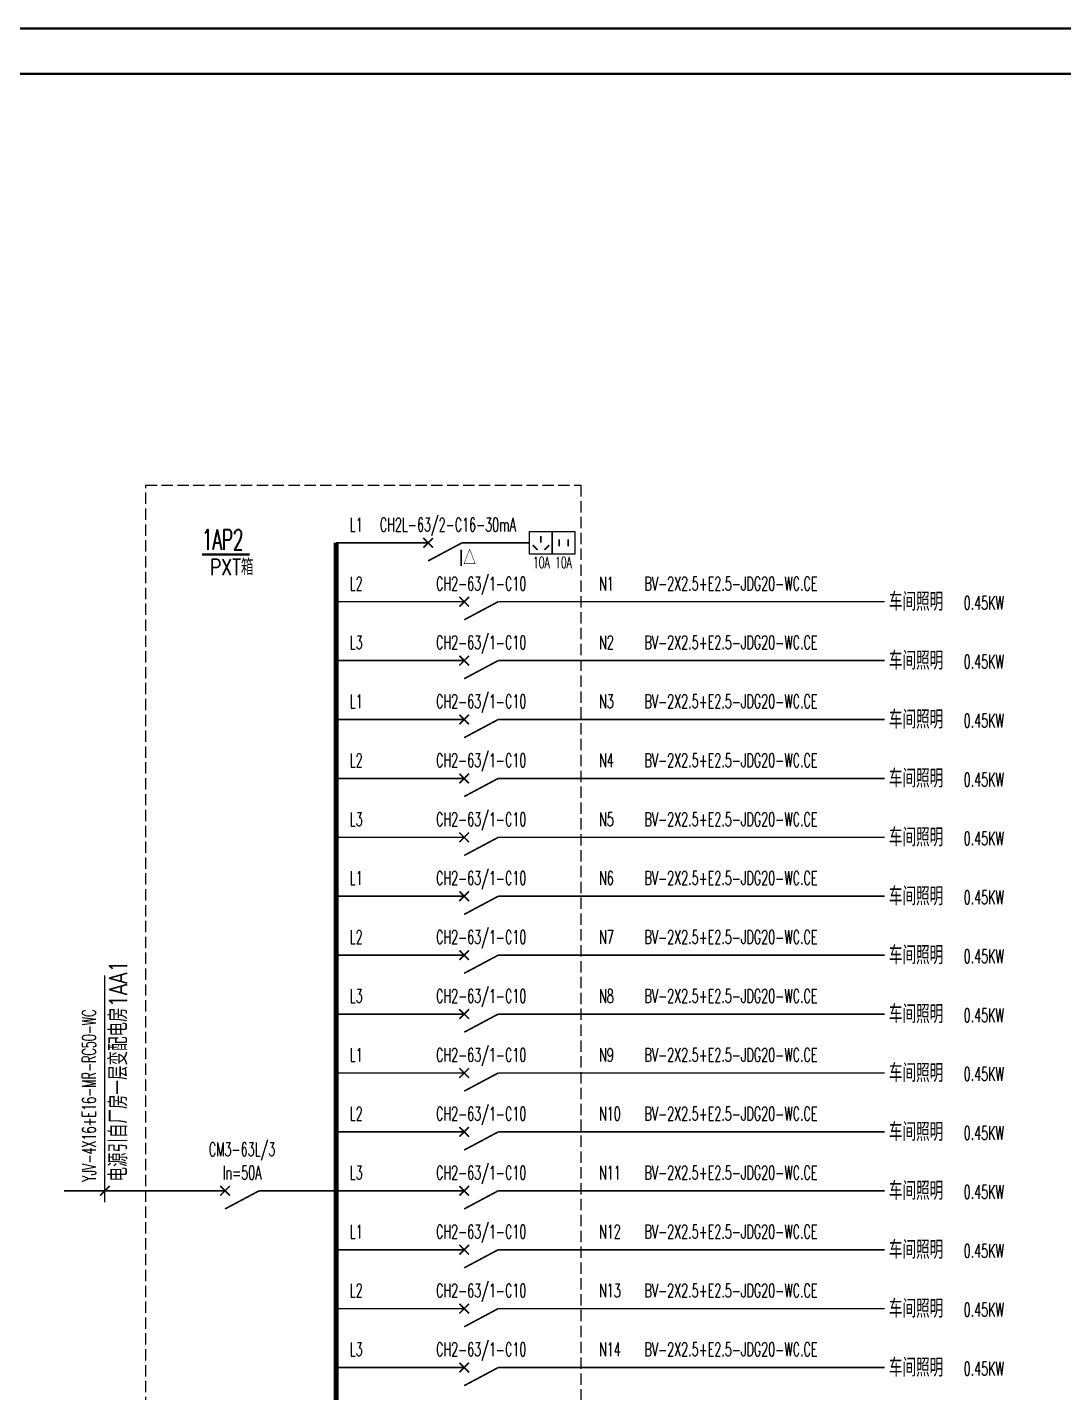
# Model space of a CAD drawing. Extents: x -1396510 to 1250330, y -1892470 to 1623980.
# Drawn here: x -624702 to -601842, y -646444 to -616315 of the extents above; entities that cross this region are included whole.
import ezdxf
from ezdxf.enums import TextEntityAlignment as Align

# ---------------------------------------------------------------- set-up
doc = ezdxf.new("R2010")
doc.units = 0
doc.header["$LTSCALE"] = 1000
doc.header["$MEASUREMENT"] = 0
doc.linetypes.add('DASH', pattern=[0.35, 0.25, -0.1])
doc.layers.get('Defpoints').update_dxf_attribs({"color": 210})
for name, color, linetype in [('0-cxFrame', 155, 'Continuous'), ('TEL_SYMB', 3, 'Continuous'), ('TEL_TEXT', 7, 'Continuous'), ('电气系统图', 7, 'Continuous')]:
    doc.layers.add(name, color=color, linetype=linetype)
doc.layers.add('0-cxText', color=131, linetype='Continuous', lineweight=25)
doc.styles.add('_TEL_DIM', font='SIMPLEX', dxfattribs={"width": 0.8, "height": 3.5, "bigfont": 'HZTXT'})
doc.styles.add('cx_tuming', font='simhei.ttf')
doc.styles.add('cx_tuqian1', font='')
doc.styles.add('黑体', font='simhei.ttf', dxfattribs={"height": 12})
doc.styles.get('cx_tuqian1').set_extended_font_data('SimSun')

# ---------------------------------------------------------------- blocks, each defined once
blk = doc.blocks.new('TK22.A1 L(Dragon)')
at = {"layer": '0-cxFrame', "color": 7, "const_width": 0.5}
blk.add_lwpolyline([(0, 0), (-841, 0), (-841, 594), (0, 594)], close=True, dxfattribs=at)
at = {"layer": '0-cxFrame', "const_width": 0.5}
blk.add_lwpolyline([(-80, 10), (-821, 10), (-821, 584), (-80, 584)], close=True, dxfattribs=at)
at = {"style": '黑体', "flags": 4}
blk.add_attdef('图幅', text='', height=3.3, dxfattribs=at).set_placement((-40, 3), align=Align.RIGHT)
at = {"layer": '0-cxText', "flags": 4}
for tag, height, style, p in [('建设单位', 3.5, 'cx_tuming', (-45, 240)), ('项目名称', 3.5, 'cx_tuming', (-45, 210)), ('子项名称', 3.5, 'cx_tuming', (-45, 180)), ('工程编号', 3.3, 'cx_tuqian1', (-35, 165)), ('图名1', 3.5, 'cx_tuming', (-45, 87)), ('图名2', 3.5, 'cx_tuming', (-45, 79)), ('图名3', 3.5, 'cx_tuming', (-45, 71)), ('出图日期', 3.3, 'cx_tuqian1', (-39, 60)), ('专业', 3.3, 'cx_tuqian1', (-55, 52)), ('图号', 3.3, 'cx_tuqian1', (-55, 44)), ('版次', 3.3, 'cx_tuqian1', (-20, 44))]:
    blk.add_attdef(tag, text='', height=height, dxfattribs=dict(at, style=style)).set_placement(p, align=Align.MIDDLE)
at = {"layer": 'Defpoints', "color": 6, "flags": 4}
for tag, height, style, p in [('tufu', 3.3, '黑体', (-12, 12)), ('dwfname', 4, 'cx_tuqian1', (-80, 3))]:
    blk.add_attdef(tag, text='', height=height, dxfattribs=dict(at, style=style)).set_placement(p, align=Align.RIGHT)

msp = doc.modelspace()

# ---------------------------------------------------------------- linework, layer by layer
at = {"layer": 'TEL_SYMB', "const_width": 52.5}
msp.add_lwpolyline([(-620849.7, -627948.7), (-619798.6, -627948.7)], dxfattribs=at)
at = {"layer": '电气系统图', "color": 1, "linetype": 'DASH'}
for p, q in [((-622090, -626418.9), (-612490, -626418.9)), ((-622090, -658683.1), (-622090, -626418.9)), ((-612490, -626418.9), (-612490, -658683.1))]:
    msp.add_line(p, q, dxfattribs=at)
at = {"layer": '电气系统图'}
msp.add_line((-622990, -642239.4), (-622990, -637234.6), dxfattribs=at)
for points, const_width in [([(-615967.1, -627795.5), (-615754.9, -627583.3)], 35), ([(-615967.1, -627583.3), (-615754.9, -627795.5)], 35), ([(-613372.5, -627539.4), (-613372.5, -627689.4)], 35), ([(-617890, -657589.4), (-617890, -627689.4)], 105), ([(-617890, -627689.4), (-615861, -627689.4)], 35), ([(-615111, -627689.4), (-615861, -628089.4)], 35), ([(-615111, -627689.4), (-613622.5, -627689.4)], 35), ([(-613553.6, -627741.4), (-613447.5, -627847.4)], 35), ([(-613191.5, -627741.4), (-613297.5, -627847.4)], 35), ([(-612972.5, -627614.4), (-612972.5, -627764.4)], 35), ([(-612772.5, -627614.4), (-612772.5, -627764.4)], 35), ([(-617890, -628989.4), (-615065, -628989.4)], 35), ([(-615171.1, -629095.5), (-614958.9, -628883.3)], 35), ([(-615171.1, -628883.3), (-614958.9, -629095.5)], 35), ([(-614315, -628989.4), (-615065, -629389.4)], 35), ([(-614315, -628989.4), (-605790, -628989.4)], 35), ([(-617890, -630289.4), (-615065, -630289.4)], 35), ([(-615171.1, -630395.5), (-614958.9, -630183.3)], 35), ([(-615171.1, -630183.3), (-614958.9, -630395.5)], 35), ([(-614315, -630289.4), (-615065, -630689.4)], 35), ([(-614315, -630289.4), (-605790, -630289.4)], 35), ([(-615171.1, -631695.5), (-614958.9, -631483.3)], 35), ([(-615171.1, -631483.3), (-614958.9, -631695.5)], 35), ([(-617890, -631589.4), (-615065, -631589.4)], 35), ([(-614315, -631589.4), (-615065, -631989.4)], 35), ([(-614315, -631589.4), (-605790, -631589.4)], 35), ([(-617890, -632889.4), (-615065, -632889.4)], 35), ([(-615171.1, -632995.5), (-614958.9, -632783.3)], 35), ([(-615171.1, -632783.3), (-614958.9, -632995.5)], 35), ([(-614315, -632889.4), (-615065, -633289.4)], 35), ([(-614315, -632889.4), (-605790, -632889.4)], 35), ([(-617890, -634189.4), (-615065, -634189.4)], 35), ([(-615171.1, -634295.5), (-614958.9, -634083.3)], 35), ([(-615171.1, -634083.3), (-614958.9, -634295.5)], 35), ([(-614315, -634189.4), (-615065, -634589.4)], 35), ([(-614315, -634189.4), (-605790, -634189.4)], 35), ([(-615171.1, -635595.5), (-614958.9, -635383.3)], 35), ([(-615171.1, -635383.3), (-614958.9, -635595.5)], 35), ([(-617890, -635489.4), (-615065, -635489.4)], 35), ([(-614315, -635489.4), (-615065, -635889.4)], 35), ([(-614315, -635489.4), (-605790, -635489.4)], 35), ([(-617890, -636789.4), (-615065, -636789.4)], 35), ([(-615171.1, -636895.5), (-614958.9, -636683.3)], 35), ([(-615171.1, -636683.3), (-614958.9, -636895.5)], 35), ([(-614315, -636789.4), (-615065, -637189.4)], 35), ([(-614315, -636789.4), (-605790, -636789.4)], 35), ([(-617890, -638089.4), (-615065, -638089.4)], 35), ([(-615171.1, -638195.5), (-614958.9, -637983.3)], 35), ([(-615171.1, -637983.3), (-614958.9, -638195.5)], 35), ([(-614315, -638089.4), (-615065, -638489.4)], 35), ([(-614315, -638089.4), (-605790, -638089.4)], 35), ([(-615171.1, -639495.5), (-614958.9, -639283.3)], 35), ([(-615171.1, -639283.3), (-614958.9, -639495.5)], 35), ([(-617890, -639389.4), (-615065, -639389.4)], 35), ([(-614315, -639389.4), (-615065, -639789.4)], 35), ([(-614315, -639389.4), (-605790, -639389.4)], 35), ([(-617890, -640689.4), (-615065, -640689.4)], 35), ([(-615171.1, -640795.5), (-614958.9, -640583.3)], 35), ([(-615171.1, -640583.3), (-614958.9, -640795.5)], 35), ([(-614315, -640689.4), (-615065, -641089.4)], 35), ([(-614315, -640689.4), (-605790, -640689.4)], 35), ([(-623890, -641989.4), (-620340, -641989.4)], 35), ([(-623096.1, -642095.5), (-622883.9, -641883.3)], 35), ([(-620446.1, -642095.5), (-620233.9, -641883.3)], 35), ([(-620446.1, -641883.3), (-620233.9, -642095.5)], 35), ([(-619590, -641989.4), (-620340, -642389.4)], 35), ([(-617890, -641989.4), (-619590, -641989.4)], 35), ([(-617890, -641989.4), (-615065, -641989.4)], 35), ([(-615171.1, -642095.5), (-614958.9, -641883.3)], 35), ([(-615171.1, -641883.3), (-614958.9, -642095.5)], 35), ([(-614315, -641989.4), (-615065, -642389.4)], 35), ([(-614315, -641989.4), (-605790, -641989.4)], 35), ([(-615171.1, -643395.5), (-614958.9, -643183.3)], 35), ([(-615171.1, -643183.3), (-614958.9, -643395.5)], 35), ([(-617890, -643289.4), (-615065, -643289.4)], 35), ([(-614315, -643289.4), (-615065, -643689.4)], 35), ([(-614315, -643289.4), (-605790, -643289.4)], 35), ([(-617890, -644589.4), (-615065, -644589.4)], 35), ([(-615171.1, -644695.5), (-614958.9, -644483.3)], 35), ([(-615171.1, -644483.3), (-614958.9, -644695.5)], 35), ([(-614315, -644589.4), (-615065, -644989.4)], 35), ([(-614315, -644589.4), (-605790, -644589.4)], 35), ([(-617890, -645889.4), (-615065, -645889.4)], 35), ([(-615171.1, -645995.5), (-614958.9, -645783.3)], 35), ([(-615171.1, -645783.3), (-614958.9, -645995.5)], 35), ([(-614315, -645889.4), (-615065, -646289.4)], 35), ([(-614315, -645889.4), (-605790, -645889.4)], 35)]:
    msp.add_lwpolyline(points, dxfattribs=dict(at, const_width=const_width))
for points in [[(-613622.5, -627439.4), (-613122.5, -627439.4), (-613122.5, -627939.4), (-613622.5, -627939.4)], [(-613122.5, -627439.4), (-612622.5, -627439.4), (-612622.5, -627939.4), (-613122.5, -627939.4)]]:
    msp.add_lwpolyline(points, close=True, dxfattribs=at)

# ---------------------------------------------------------------- block references
at = {"layer": '0-cxFrame', "xscale": 100, "yscale": 100, "zscale": 100}
msp.add_blockref('TK22.A1 L(Dragon)', (-571400, -675740), dxfattribs=at)

# ---------------------------------------------------------------- texts
at = {"layer": 'TEL_SYMB', "color": 7, "style": '_TEL_DIM', "width": 0.6}
msp.add_text('1AP2', height=450, dxfattribs=at).set_placement((-620849.7, -627843.7))
at = {"layer": 'TEL_TEXT', "style": '_TEL_DIM', "width": 0.8}
for s, p in [('I△', (-615181.1, -628196.8)), ('PXT箱', (-620674.4, -628402.8))]:
    msp.add_text(s, height=350, dxfattribs=at).set_placement(p)
at = {"layer": '电气系统图', "style": '_TEL_DIM'}
for s, height, width, p in [('L1', 300, 0.6, (-617590, -627439.4)), ('L1', 300, 0.6, (-617590, -627439.4)), ('10A', 250, 0.6, (-613549, -628248.4)), ('10A', 250, 0.6, (-613062, -628248.4)), ('L2', 300, 0.6, (-617590, -628739.4)), ('N1', 300, 0.6, (-612090, -628739.4)), ('BV-2X2.5+E2.5-JDG20-WC.CE', 300, 0.6, (-611090, -628739.4)), ('车间照明', 400, 0.75, (-605698, -629189.4)), ('0.45KW', 300, 0.6, (-604047.6, -629164.4)), ('L3', 300, 0.6, (-617590, -630039.4)), ('N2', 300, 0.6, (-612090, -630039.4)), ('BV-2X2.5+E2.5-JDG20-WC.CE', 300, 0.6, (-611090, -630039.4)), ('车间照明', 400, 0.75, (-605698, -630489.4)), ('0.45KW', 300, 0.6, (-604047.6, -630464.4)), ('L1', 300, 0.6, (-617590, -631339.4)), ('N3', 300, 0.6, (-612090, -631339.4)), ('BV-2X2.5+E2.5-JDG20-WC.CE', 300, 0.6, (-611090, -631339.4)), ('车间照明', 400, 0.75, (-605698, -631789.4)), ('0.45KW', 300, 0.6, (-604047.6, -631764.4)), ('L2', 300, 0.6, (-617590, -632639.4)), ('N4', 300, 0.6, (-612090, -632639.4)), ('BV-2X2.5+E2.5-JDG20-WC.CE', 300, 0.6, (-611090, -632639.4)), ('车间照明', 400, 0.75, (-605698, -633089.4)), ('0.45KW', 300, 0.6, (-604047.6, -633064.4)), ('L3', 300, 0.6, (-617590, -633939.4)), ('N5', 300, 0.6, (-612090, -633939.4)), ('BV-2X2.5+E2.5-JDG20-WC.CE', 300, 0.6, (-611090, -633939.4)), ('车间照明', 400, 0.75, (-605698, -634389.4)), ('0.45KW', 300, 0.6, (-604047.6, -634364.4)), ('L1', 300, 0.6, (-617590, -635239.4)), ('N6', 300, 0.6, (-612090, -635239.4)), ('BV-2X2.5+E2.5-JDG20-WC.CE', 300, 0.6, (-611090, -635239.4)), ('车间照明', 400, 0.75, (-605698, -635689.4)), ('0.45KW', 300, 0.6, (-604047.6, -635664.4)), ('L2', 300, 0.6, (-617590, -636539.4)), ('N7', 300, 0.6, (-612090, -636539.4)), ('BV-2X2.5+E2.5-JDG20-WC.CE', 300, 0.6, (-611090, -636539.4)), ('车间照明', 400, 0.75, (-605698, -636989.4)), ('0.45KW', 300, 0.6, (-604047.6, -636964.4)), ('L3', 300, 0.6, (-617590, -637839.4)), ('N8', 300, 0.6, (-612090, -637839.4)), ('BV-2X2.5+E2.5-JDG20-WC.CE', 300, 0.6, (-611090, -637839.4)), ('车间照明', 400, 0.75, (-605698, -638289.4)), ('0.45KW', 300, 0.6, (-604047.6, -638264.4)), ('L1', 300, 0.6, (-617590, -639139.4)), ('N9', 300, 0.6, (-612090, -639139.4)), ('BV-2X2.5+E2.5-JDG20-WC.CE', 300, 0.6, (-611090, -639139.4)), ('车间照明', 400, 0.75, (-605698, -639589.4)), ('0.45KW', 300, 0.6, (-604047.6, -639564.4)), ('L2', 300, 0.6, (-617590, -640438.6)), ('N10', 300, 0.6, (-612090, -640439.4)), ('BV-2X2.5+E2.5-JDG20-WC.CE', 300, 0.6, (-611090, -640439.4)), ('车间照明', 400, 0.75, (-605698, -640889.4)), ('0.45KW', 300, 0.6, (-604047.6, -640864.4)), ('L3', 300, 0.6, (-617590, -641738.6)), ('N11', 300, 0.6, (-612090, -641739.4)), ('BV-2X2.5+E2.5-JDG20-WC.CE', 300, 0.6, (-611090, -641739.4)), ('车间照明', 400, 0.75, (-605698, -642189.4)), ('0.45KW', 300, 0.6, (-604047.6, -642164.4)), ('L1', 300, 0.6, (-617590, -643039.4)), ('N12', 300, 0.6, (-612090, -643039.4)), ('BV-2X2.5+E2.5-JDG20-WC.CE', 300, 0.6, (-611090, -643039.4)), ('车间照明', 400, 0.75, (-605698, -643489.4)), ('0.45KW', 300, 0.6, (-604047.6, -643464.4)), ('L2', 300, 0.6, (-617590, -644338.6)), ('N13', 300, 0.6, (-612090, -644339.4)), ('BV-2X2.5+E2.5-JDG20-WC.CE', 300, 0.6, (-611090, -644339.4)), ('车间照明', 400, 0.75, (-605698, -644789.4)), ('0.45KW', 300, 0.6, (-604047.6, -644764.4)), ('L3', 300, 0.6, (-617590, -645638.6)), ('N14', 300, 0.6, (-612090, -645639.4)), ('BV-2X2.5+E2.5-JDG20-WC.CE', 300, 0.6, (-611090, -645639.4)), ('车间照明', 400, 0.75, (-605698, -646089.4)), ('0.45KW', 300, 0.6, (-604047.6, -646064.4))]:
    msp.add_text(s, height=height, dxfattribs=dict(at, width=width)).set_placement(p)
at = {"layer": '电气系统图', "style": '_TEL_DIM', "width": 0.6}
for s, p in [('CH2L-63/2-C16-30mA', (-615424.5, -627439.4)), ('CH2-63/1-C10', (-614690, -628739.4)), ('CH2-63/1-C10', (-614690, -630039.4)), ('CH2-63/1-C10', (-614690, -631339.4)), ('CH2-63/1-C10', (-614690, -632639.4)), ('CH2-63/1-C10', (-614690, -633939.4)), ('CH2-63/1-C10', (-614690, -635239.4)), ('CH2-63/1-C10', (-614690, -636539.4)), ('CH2-63/1-C10', (-614690, -637839.4)), ('CH2-63/1-C10', (-614690, -639139.4)), ('CH2-63/1-C10', (-614690, -640439.4)), ('CM3-63L/3', (-619965, -641222.1)), ('In=50A', (-619965, -641739.4)), ('CH2-63/1-C10', (-614690, -641739.4)), ('CH2-63/1-C10', (-614690, -643039.4)), ('CH2-63/1-C10', (-614690, -644339.4)), ('CH2-63/1-C10', (-614690, -645639.4))]:
    msp.add_text(s, height=300, dxfattribs=at).set_placement(p, align=Align.CENTER)
at = {"layer": '电气系统图', "style": '_TEL_DIM'}
for s, height, width, p in [('电源引自厂房一层变配电房1AA1', 400, 0.8, (-622495.7, -641783.5)), ('YJV-4X16+E16-MR-RC50-WC', 300, 0.6, (-623190, -641789.4))]:
    msp.add_text(s, height=height, rotation=90, dxfattribs=dict(at, width=width)).set_placement(p)

doc.saveas('drawing.dxf')
